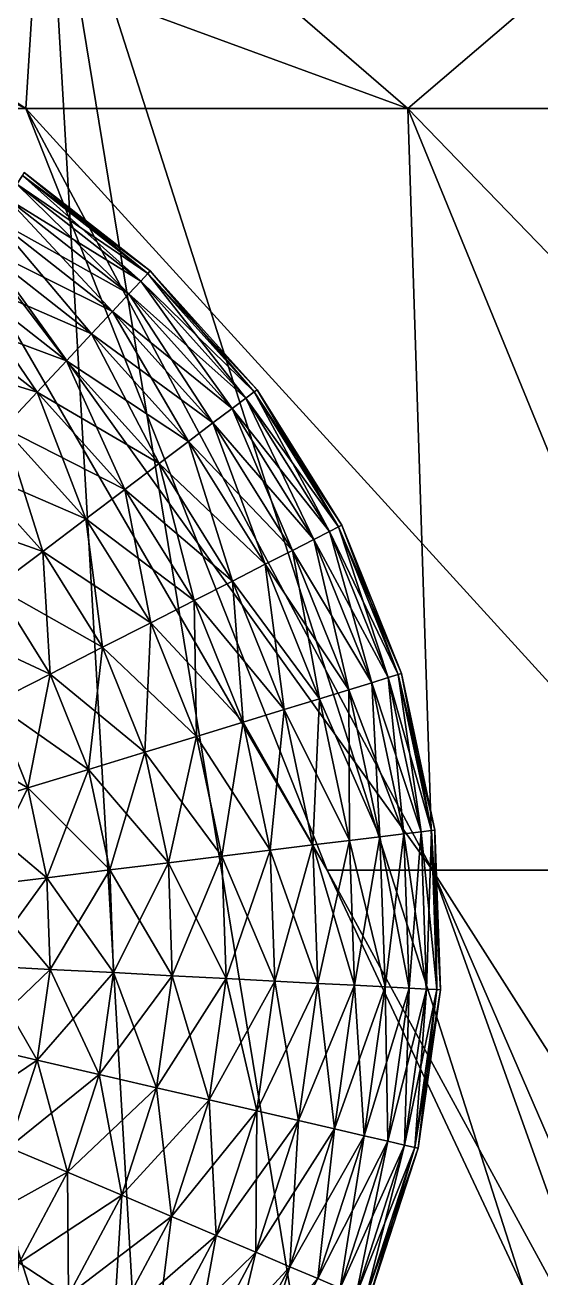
# Model space of a CAD drawing. Header units: metres. Extents: x -1.27 to 1.27, y -2.5 to 2.56.
# Drawn here: x -0.5364 to -0.3675, y 1.3901 to 1.7998 of the extents above; entities that cross this region are included whole.
import ezdxf

# ---------------------------------------------------------------- set-up
doc = ezdxf.new("R2010")
doc.units = ezdxf.units.M

msp = doc.modelspace()

# ---------------------------------------------------------------- linework, layer by layer
at = {"layer": 'Body'}
for points in [[(-0.50977, 0.83984, 0), (-0.75, 1.875, 0), (-0.69082, 1.875, 0.29121)], [(-0.46954, 0.83984, -0.19793), (-0.75, 1.875, 0), (-0.50977, 0.83984, 0)], [(-0.46954, 0.83984, -0.19793), (-0.69082, 1.875, -0.29121), (-0.75, 1.875, 0)], [(-0.75, 1.875, 0), (-0.53611, 1.77246, 0.22599), (-0.69082, 1.875, 0.29121)], [(-0.75, 1.875, 0), (-0.58203, 1.77246, 0), (-0.53611, 1.77246, 0.22599)], [(-0.46954, 0.83984, 0.19793), (-0.69082, 1.875, 0.29121), (-0.52969, 1.875, 0.52969)], [(-0.50977, 0.83984, 0), (-0.69082, 1.875, 0.29121), (-0.46954, 0.83984, 0.19793)], [(-0.36002, 0.83984, -0.36002), (-0.69082, 1.875, -0.29121), (-0.46954, 0.83984, -0.19793)], [(-0.36002, 0.83984, -0.36002), (-0.52969, 1.875, -0.52969), (-0.69082, 1.875, -0.29121)], [(-0.69082, 1.875, 0.29121), (-0.41106, 1.77246, 0.41106), (-0.52969, 1.875, 0.52969)], [(-0.69082, 1.875, 0.29121), (-0.53611, 1.77246, 0.22599), (-0.41106, 1.77246, 0.41106)], [(-0.69082, 1.875, -0.29121), (-0.53611, 1.77246, -0.22599), (-0.58203, 1.77246, 0)], [(-0.52969, 1.875, -0.52969), (-0.53611, 1.77246, -0.22599), (-0.69082, 1.875, -0.29121)], [(-0.52969, 1.875, -0.52969), (-0.41106, 1.77246, -0.41106), (-0.53611, 1.77246, -0.22599)], [(-0.36002, 0.83984, 0.36002), (-0.52969, 1.875, 0.52969), (-0.29121, 1.875, 0.69082)], [(-0.46954, 0.83984, 0.19793), (-0.52969, 1.875, 0.52969), (-0.36002, 0.83984, 0.36002)], [(-0.19793, 0.83984, -0.46954), (-0.52969, 1.875, -0.52969), (-0.36002, 0.83984, -0.36002)], [(-0.19793, 0.83984, -0.46954), (-0.29121, 1.875, -0.69082), (-0.52969, 1.875, -0.52969)], [(-0.52969, 1.875, 0.52969), (-0.22599, 1.77246, 0.53611), (-0.29121, 1.875, 0.69082)], [(-0.52969, 1.875, 0.52969), (-0.41106, 1.77246, 0.41106), (-0.22599, 1.77246, 0.53611)], [(-0.29121, 1.875, -0.69082), (-0.41106, 1.77246, -0.41106), (-0.52969, 1.875, -0.52969)], [(-0.29121, 1.875, -0.69082), (-0.22599, 1.77246, -0.53611), (-0.41106, 1.77246, -0.41106)], [(-0.58203, 1.77246, 0), (-0.40298, 1.52344, 0.16987), (-0.53611, 1.77246, 0.22599)], [(-0.58203, 1.77246, 0), (-0.4375, 1.52344, 0), (-0.40298, 1.52344, 0.16987)], [(-0.53611, 1.77246, -0.22599), (-0.4375, 1.52344, 0), (-0.58203, 1.77246, 0)], [(-0.53611, 1.77246, 0.22599), (-0.30898, 1.52344, 0.30898), (-0.41106, 1.77246, 0.41106)], [(-0.53611, 1.77246, 0.22599), (-0.40298, 1.52344, 0.16987), (-0.30898, 1.52344, 0.30898)], [(-0.53611, 1.77246, -0.22599), (-0.40298, 1.52344, -0.16987), (-0.4375, 1.52344, 0)], [(-0.41106, 1.77246, -0.41106), (-0.40298, 1.52344, -0.16987), (-0.53611, 1.77246, -0.22599)], [(-0.41106, 1.77246, 0.41106), (-0.16987, 1.52344, 0.40298), (-0.22599, 1.77246, 0.53611)], [(-0.41106, 1.77246, 0.41106), (-0.30898, 1.52344, 0.30898), (-0.16987, 1.52344, 0.40298)], [(-0.41106, 1.77246, -0.41106), (-0.30898, 1.52344, -0.30898), (-0.40298, 1.52344, -0.16987)], [(-0.22599, 1.77246, -0.53611), (-0.30898, 1.52344, -0.30898), (-0.41106, 1.77246, -0.41106)], [(-0.4375, 1.52344, 0), (-0.26985, 1.21582, 0.11375), (-0.40298, 1.52344, 0.16987)], [(-0.4375, 1.52344, 0), (-0.29297, 1.21582, 0), (-0.26985, 1.21582, 0.11375)], [(-0.40298, 1.52344, -0.16987), (-0.29297, 1.21582, 0), (-0.4375, 1.52344, 0)], [(-0.40298, 1.52344, 0.16987), (-0.20691, 1.21582, 0.20691), (-0.30898, 1.52344, 0.30898)], [(-0.40298, 1.52344, 0.16987), (-0.26985, 1.21582, 0.11375), (-0.20691, 1.21582, 0.20691)], [(-0.40298, 1.52344, -0.16987), (-0.26985, 1.21582, -0.11375), (-0.29297, 1.21582, 0)], [(-0.30898, 1.52344, -0.30898), (-0.26985, 1.21582, -0.11375), (-0.40298, 1.52344, -0.16987)]]:
    msp.add_3dface(points, dxfattribs=at)
at = {"layer": 'Socket thing'}
for points in [[(-0.53909, 1.74778, 0.05209), (-0.53723, 1.75064, 0.02615), (-0.49618, 1.71857, 0.02615)], [(-0.53723, 1.75064, -0.02615), (-0.53909, 1.74778, -0.05209), (-0.49851, 1.71607, -0.05209)], [(-0.53723, 1.75064, 0.02615), (-0.53661, 1.7516, 0), (-0.4954, 1.71941, 0)], [(-0.53661, 1.7516, 0), (-0.53723, 1.75064, -0.02615), (-0.49618, 1.71857, -0.02615)], [(-0.53723, 1.75064, 0.02615), (-0.4954, 1.71941, 0), (-0.49618, 1.71857, 0.02615)], [(-0.53723, 1.75064, -0.02615), (-0.49851, 1.71607, -0.05209), (-0.49618, 1.71857, -0.02615)], [(-0.53661, 1.7516, 0), (-0.49618, 1.71857, -0.02615), (-0.4954, 1.71941, 0)], [(-0.54218, 1.74303, 0.07765), (-0.53909, 1.74778, 0.05209), (-0.49851, 1.71607, 0.05209)], [(-0.53909, 1.74778, -0.05209), (-0.54218, 1.74303, -0.07765), (-0.50237, 1.71193, -0.07765)], [(-0.53909, 1.74778, 0.05209), (-0.49618, 1.71857, 0.02615), (-0.49851, 1.71607, 0.05209)], [(-0.53909, 1.74778, -0.05209), (-0.50237, 1.71193, -0.07765), (-0.49851, 1.71607, -0.05209)], [(-0.54646, 1.73643, 0.10261), (-0.54218, 1.74303, 0.07765), (-0.50237, 1.71193, 0.07765)], [(-0.54218, 1.74303, -0.07765), (-0.54646, 1.73643, -0.10261), (-0.50774, 1.70617, -0.10261)], [(-0.54218, 1.74303, 0.07765), (-0.49851, 1.71607, 0.05209), (-0.50237, 1.71193, 0.07765)], [(-0.54218, 1.74303, -0.07765), (-0.50774, 1.70617, -0.10261), (-0.50237, 1.71193, -0.07765)], [(-0.55192, 1.72803, 0.12679), (-0.54646, 1.73643, 0.10261), (-0.50774, 1.70617, 0.10261)], [(-0.54646, 1.73643, -0.10261), (-0.55192, 1.72803, -0.12679), (-0.51457, 1.69885, -0.12679)], [(-0.54646, 1.73643, 0.10261), (-0.50237, 1.71193, 0.07765), (-0.50774, 1.70617, 0.10261)], [(-0.54646, 1.73643, -0.10261), (-0.51457, 1.69885, -0.12679), (-0.50774, 1.70617, -0.10261)], [(-0.5585, 1.71789, 0.15), (-0.55192, 1.72803, 0.12679), (-0.51457, 1.69885, 0.12679)], [(-0.55192, 1.72803, -0.12679), (-0.5585, 1.71789, -0.15), (-0.52281, 1.69001, -0.15)], [(-0.55192, 1.72803, 0.12679), (-0.50774, 1.70617, 0.10261), (-0.51457, 1.69885, 0.12679)], [(-0.55192, 1.72803, -0.12679), (-0.52281, 1.69001, -0.15), (-0.51457, 1.69885, -0.12679)], [(-0.56616, 1.7061, 0.17207), (-0.5585, 1.71789, 0.15), (-0.52281, 1.69001, 0.15)], [(-0.5585, 1.71789, -0.15), (-0.56616, 1.7061, -0.17207), (-0.5324, 1.67973, -0.17207)], [(-0.5585, 1.71789, 0.15), (-0.51457, 1.69885, 0.12679), (-0.52281, 1.69001, 0.15)], [(-0.5585, 1.71789, -0.15), (-0.5324, 1.67973, -0.17207), (-0.52281, 1.69001, -0.15)], [(-0.49851, 1.71607, 0.05209), (-0.49618, 1.71857, 0.02615), (-0.46132, 1.67986, 0.02615)], [(-0.49618, 1.71857, -0.02615), (-0.49851, 1.71607, -0.05209), (-0.46405, 1.6778, -0.05209)], [(-0.49618, 1.71857, 0.02615), (-0.4954, 1.71941, 0), (-0.46041, 1.68054, 0)], [(-0.4954, 1.71941, 0), (-0.49618, 1.71857, -0.02615), (-0.46132, 1.67986, -0.02615)], [(-0.49618, 1.71857, 0.02615), (-0.46041, 1.68054, 0), (-0.46132, 1.67986, 0.02615)], [(-0.49618, 1.71857, -0.02615), (-0.46405, 1.6778, -0.05209), (-0.46132, 1.67986, -0.02615)], [(-0.4954, 1.71941, 0), (-0.46132, 1.67986, -0.02615), (-0.46041, 1.68054, 0)], [(-0.50237, 1.71193, 0.07765), (-0.49851, 1.71607, 0.05209), (-0.46405, 1.6778, 0.05209)], [(-0.49851, 1.71607, -0.05209), (-0.50237, 1.71193, -0.07765), (-0.46857, 1.67439, -0.07765)], [(-0.49851, 1.71607, 0.05209), (-0.46132, 1.67986, 0.02615), (-0.46405, 1.6778, 0.05209)], [(-0.49851, 1.71607, -0.05209), (-0.46857, 1.67439, -0.07765), (-0.46405, 1.6778, -0.05209)], [(-0.50774, 1.70617, 0.10261), (-0.50237, 1.71193, 0.07765), (-0.46857, 1.67439, 0.07765)], [(-0.50237, 1.71193, -0.07765), (-0.50774, 1.70617, -0.10261), (-0.47486, 1.66966, -0.10261)], [(-0.50237, 1.71193, 0.07765), (-0.46405, 1.6778, 0.05209), (-0.46857, 1.67439, 0.07765)], [(-0.50237, 1.71193, -0.07765), (-0.47486, 1.66966, -0.10261), (-0.46857, 1.67439, -0.07765)], [(-0.57483, 1.69274, 0.19284), (-0.56616, 1.7061, 0.17207), (-0.5324, 1.67973, 0.17207)], [(-0.56616, 1.7061, 0.17207), (-0.52281, 1.69001, 0.15), (-0.5324, 1.67973, 0.17207)], [(-0.56616, 1.7061, -0.17207), (-0.54327, 1.66807, -0.19284), (-0.5324, 1.67973, -0.17207)], [(-0.51457, 1.69885, 0.12679), (-0.50774, 1.70617, 0.10261), (-0.47486, 1.66966, 0.10261)], [(-0.50774, 1.70617, -0.10261), (-0.51457, 1.69885, -0.12679), (-0.48286, 1.66363, -0.12679)], [(-0.50774, 1.70617, 0.10261), (-0.46857, 1.67439, 0.07765), (-0.47486, 1.66966, 0.10261)], [(-0.50774, 1.70617, -0.10261), (-0.48286, 1.66363, -0.12679), (-0.47486, 1.66966, -0.10261)], [(-0.52281, 1.69001, 0.15), (-0.51457, 1.69885, 0.12679), (-0.48286, 1.66363, 0.12679)], [(-0.51457, 1.69885, -0.12679), (-0.52281, 1.69001, -0.15), (-0.49251, 1.65636, -0.15)], [(-0.51457, 1.69885, 0.12679), (-0.47486, 1.66966, 0.10261), (-0.48286, 1.66363, 0.12679)], [(-0.51457, 1.69885, -0.12679), (-0.49251, 1.65636, -0.15), (-0.48286, 1.66363, -0.12679)], [(-0.57483, 1.69274, 0.19284), (-0.5324, 1.67973, 0.17207), (-0.54327, 1.66807, 0.19284)], [(-0.5324, 1.67973, 0.17207), (-0.52281, 1.69001, 0.15), (-0.49251, 1.65636, 0.15)], [(-0.52281, 1.69001, -0.15), (-0.5324, 1.67973, -0.17207), (-0.50374, 1.64789, -0.17207)], [(-0.52281, 1.69001, 0.15), (-0.48286, 1.66363, 0.12679), (-0.49251, 1.65636, 0.15)], [(-0.52281, 1.69001, -0.15), (-0.50374, 1.64789, -0.17207), (-0.49251, 1.65636, -0.15)], [(-0.46405, 1.6778, 0.05209), (-0.46132, 1.67986, 0.02615), (-0.43372, 1.63568, 0.02615)], [(-0.46132, 1.67986, -0.02615), (-0.46405, 1.6778, -0.05209), (-0.43676, 1.63413, -0.05209)], [(-0.46132, 1.67986, 0.02615), (-0.46041, 1.68054, 0), (-0.4327, 1.6362, 0)], [(-0.46041, 1.68054, 0), (-0.46132, 1.67986, -0.02615), (-0.43372, 1.63568, -0.02615)], [(-0.46132, 1.67986, 0.02615), (-0.4327, 1.6362, 0), (-0.43372, 1.63568, 0.02615)], [(-0.46132, 1.67986, -0.02615), (-0.43676, 1.63413, -0.05209), (-0.43372, 1.63568, -0.02615)], [(-0.46041, 1.68054, 0), (-0.43372, 1.63568, -0.02615), (-0.4327, 1.6362, 0)], [(-0.54327, 1.66807, 0.19284), (-0.5324, 1.67973, 0.17207), (-0.50374, 1.64789, 0.17207)], [(-0.5324, 1.67973, -0.17207), (-0.54327, 1.66807, -0.19284), (-0.51646, 1.63831, -0.19284)], [(-0.5324, 1.67973, 0.17207), (-0.49251, 1.65636, 0.15), (-0.50374, 1.64789, 0.17207)], [(-0.5324, 1.67973, -0.17207), (-0.51646, 1.63831, -0.19284), (-0.50374, 1.64789, -0.17207)], [(-0.46857, 1.67439, 0.07765), (-0.46405, 1.6778, 0.05209), (-0.43676, 1.63413, 0.05209)], [(-0.46405, 1.6778, -0.05209), (-0.46857, 1.67439, -0.07765), (-0.44181, 1.63156, -0.07765)], [(-0.46405, 1.6778, 0.05209), (-0.43372, 1.63568, 0.02615), (-0.43676, 1.63413, 0.05209)], [(-0.46405, 1.6778, -0.05209), (-0.44181, 1.63156, -0.07765), (-0.43676, 1.63413, -0.05209)], [(-0.47486, 1.66966, 0.10261), (-0.46857, 1.67439, 0.07765), (-0.44181, 1.63156, 0.07765)], [(-0.46857, 1.67439, -0.07765), (-0.47486, 1.66966, -0.10261), (-0.44882, 1.62798, -0.10261)], [(-0.46857, 1.67439, 0.07765), (-0.43676, 1.63413, 0.05209), (-0.44181, 1.63156, 0.07765)], [(-0.46857, 1.67439, -0.07765), (-0.44882, 1.62798, -0.10261), (-0.44181, 1.63156, -0.07765)], [(-0.55533, 1.65514, 0.21213), (-0.54327, 1.66807, 0.19284), (-0.51646, 1.63831, 0.19284)], [(-0.54327, 1.66807, -0.19284), (-0.55533, 1.65514, -0.21213), (-0.53058, 1.62766, -0.21213)], [(-0.54327, 1.66807, 0.19284), (-0.50374, 1.64789, 0.17207), (-0.51646, 1.63831, 0.19284)], [(-0.54327, 1.66807, -0.19284), (-0.53058, 1.62766, -0.21213), (-0.51646, 1.63831, -0.19284)], [(-0.48286, 1.66363, 0.12679), (-0.47486, 1.66966, 0.10261), (-0.44882, 1.62798, 0.10261)], [(-0.47486, 1.66966, -0.10261), (-0.48286, 1.66363, -0.12679), (-0.45774, 1.62344, -0.12679)], [(-0.47486, 1.66966, 0.10261), (-0.44181, 1.63156, 0.07765), (-0.44882, 1.62798, 0.10261)], [(-0.47486, 1.66966, -0.10261), (-0.45774, 1.62344, -0.12679), (-0.44882, 1.62798, -0.10261)], [(-0.49251, 1.65636, 0.15), (-0.48286, 1.66363, 0.12679), (-0.45774, 1.62344, 0.12679)], [(-0.48286, 1.66363, -0.12679), (-0.49251, 1.65636, -0.15), (-0.46851, 1.61795, -0.15)], [(-0.48286, 1.66363, 0.12679), (-0.44882, 1.62798, 0.10261), (-0.45774, 1.62344, 0.12679)], [(-0.48286, 1.66363, -0.12679), (-0.46851, 1.61795, -0.15), (-0.45774, 1.62344, -0.12679)], [(-0.50374, 1.64789, 0.17207), (-0.49251, 1.65636, 0.15), (-0.46851, 1.61795, 0.15)], [(-0.49251, 1.65636, -0.15), (-0.50374, 1.64789, -0.17207), (-0.48104, 1.61157, -0.17207)], [(-0.49251, 1.65636, 0.15), (-0.45774, 1.62344, 0.12679), (-0.46851, 1.61795, 0.15)], [(-0.49251, 1.65636, -0.15), (-0.48104, 1.61157, -0.17207), (-0.46851, 1.61795, -0.15)], [(-0.56849, 1.64103, 0.22981), (-0.55533, 1.65514, 0.21213), (-0.53058, 1.62766, 0.21213)], [(-0.55533, 1.65514, 0.21213), (-0.51646, 1.63831, 0.19284), (-0.53058, 1.62766, 0.21213)], [(-0.55533, 1.65514, -0.21213), (-0.54599, 1.61605, -0.22981), (-0.53058, 1.62766, -0.21213)], [(-0.51646, 1.63831, 0.19284), (-0.50374, 1.64789, 0.17207), (-0.48104, 1.61157, 0.17207)], [(-0.50374, 1.64789, -0.17207), (-0.51646, 1.63831, -0.19284), (-0.49523, 1.60433, -0.19284)], [(-0.50374, 1.64789, 0.17207), (-0.46851, 1.61795, 0.15), (-0.48104, 1.61157, 0.17207)], [(-0.50374, 1.64789, -0.17207), (-0.49523, 1.60433, -0.19284), (-0.48104, 1.61157, -0.17207)], [(-0.56849, 1.64103, 0.22981), (-0.53058, 1.62766, 0.21213), (-0.54599, 1.61605, 0.22981)], [(-0.53058, 1.62766, 0.21213), (-0.51646, 1.63831, 0.19284), (-0.49523, 1.60433, 0.19284)], [(-0.51646, 1.63831, -0.19284), (-0.53058, 1.62766, -0.21213), (-0.51099, 1.59631, -0.21213)], [(-0.51646, 1.63831, 0.19284), (-0.48104, 1.61157, 0.17207), (-0.49523, 1.60433, 0.19284)], [(-0.51646, 1.63831, -0.19284), (-0.51099, 1.59631, -0.21213), (-0.49523, 1.60433, -0.19284)], [(-0.43676, 1.63413, 0.05209), (-0.43372, 1.63568, 0.02615), (-0.4142, 1.58738, 0.02615)], [(-0.43372, 1.63568, -0.02615), (-0.43676, 1.63413, -0.05209), (-0.41747, 1.58638, -0.05209)], [(-0.43372, 1.63568, 0.02615), (-0.4327, 1.6362, 0), (-0.41311, 1.58771, 0)], [(-0.4327, 1.6362, 0), (-0.43372, 1.63568, -0.02615), (-0.4142, 1.58738, -0.02615)], [(-0.43372, 1.63568, 0.02615), (-0.41311, 1.58771, 0), (-0.4142, 1.58738, 0.02615)], [(-0.43372, 1.63568, -0.02615), (-0.41747, 1.58638, -0.05209), (-0.4142, 1.58738, -0.02615)], [(-0.4327, 1.6362, 0), (-0.4142, 1.58738, -0.02615), (-0.41311, 1.58771, 0)], [(-0.44882, 1.62798, 0.10261), (-0.44181, 1.63156, 0.07765), (-0.42288, 1.58472, 0.07765)], [(-0.44181, 1.63156, -0.07765), (-0.44882, 1.62798, -0.10261), (-0.43041, 1.58242, -0.10261)], [(-0.44181, 1.63156, 0.07765), (-0.43676, 1.63413, 0.05209), (-0.41747, 1.58638, 0.05209)], [(-0.43676, 1.63413, -0.05209), (-0.44181, 1.63156, -0.07765), (-0.42288, 1.58472, -0.07765)], [(-0.44181, 1.63156, 0.07765), (-0.41747, 1.58638, 0.05209), (-0.42288, 1.58472, 0.07765)], [(-0.44181, 1.63156, -0.07765), (-0.43041, 1.58242, -0.10261), (-0.42288, 1.58472, -0.07765)], [(-0.43676, 1.63413, 0.05209), (-0.4142, 1.58738, 0.02615), (-0.41747, 1.58638, 0.05209)], [(-0.43676, 1.63413, -0.05209), (-0.42288, 1.58472, -0.07765), (-0.41747, 1.58638, -0.05209)], [(-0.54599, 1.61605, 0.22981), (-0.53058, 1.62766, 0.21213), (-0.51099, 1.59631, 0.21213)], [(-0.53058, 1.62766, -0.21213), (-0.54599, 1.61605, -0.22981), (-0.52818, 1.58755, -0.22981)], [(-0.53058, 1.62766, 0.21213), (-0.49523, 1.60433, 0.19284), (-0.51099, 1.59631, 0.21213)], [(-0.53058, 1.62766, -0.21213), (-0.52818, 1.58755, -0.22981), (-0.51099, 1.59631, -0.21213)], [(-0.45774, 1.62344, 0.12679), (-0.44882, 1.62798, 0.10261), (-0.43041, 1.58242, 0.10261)], [(-0.44882, 1.62798, -0.10261), (-0.45774, 1.62344, -0.12679), (-0.43999, 1.57949, -0.12679)], [(-0.44882, 1.62798, 0.10261), (-0.42288, 1.58472, 0.07765), (-0.43041, 1.58242, 0.10261)], [(-0.44882, 1.62798, -0.10261), (-0.43999, 1.57949, -0.12679), (-0.43041, 1.58242, -0.10261)], [(-0.46851, 1.61795, 0.15), (-0.45774, 1.62344, 0.12679), (-0.43999, 1.57949, 0.12679)], [(-0.45774, 1.62344, -0.12679), (-0.46851, 1.61795, -0.15), (-0.45154, 1.57596, -0.15)], [(-0.45774, 1.62344, 0.12679), (-0.43041, 1.58242, 0.10261), (-0.43999, 1.57949, 0.12679)], [(-0.45774, 1.62344, -0.12679), (-0.45154, 1.57596, -0.15), (-0.43999, 1.57949, -0.12679)], [(-0.56258, 1.60356, 0.24575), (-0.54599, 1.61605, 0.22981), (-0.52818, 1.58755, 0.22981)], [(-0.54599, 1.61605, -0.22981), (-0.54668, 1.57812, -0.24575), (-0.52818, 1.58755, -0.22981)], [(-0.54599, 1.61605, 0.22981), (-0.51099, 1.59631, 0.21213), (-0.52818, 1.58755, 0.22981)], [(-0.48104, 1.61157, 0.17207), (-0.46851, 1.61795, 0.15), (-0.45154, 1.57596, 0.15)], [(-0.46851, 1.61795, -0.15), (-0.48104, 1.61157, -0.17207), (-0.46499, 1.57185, -0.17207)], [(-0.46851, 1.61795, 0.15), (-0.43999, 1.57949, 0.12679), (-0.45154, 1.57596, 0.15)], [(-0.46851, 1.61795, -0.15), (-0.46499, 1.57185, -0.17207), (-0.45154, 1.57596, -0.15)], [(-0.49523, 1.60433, 0.19284), (-0.48104, 1.61157, 0.17207), (-0.46499, 1.57185, 0.17207)], [(-0.48104, 1.61157, -0.17207), (-0.49523, 1.60433, -0.19284), (-0.48023, 1.56719, -0.19284)], [(-0.48104, 1.61157, 0.17207), (-0.45154, 1.57596, 0.15), (-0.46499, 1.57185, 0.17207)], [(-0.48104, 1.61157, -0.17207), (-0.48023, 1.56719, -0.19284), (-0.46499, 1.57185, -0.17207)], [(-0.56258, 1.60356, 0.24575), (-0.52818, 1.58755, 0.22981), (-0.54668, 1.57812, 0.24575)], [(-0.51099, 1.59631, 0.21213), (-0.49523, 1.60433, 0.19284), (-0.48023, 1.56719, 0.19284)], [(-0.49523, 1.60433, -0.19284), (-0.51099, 1.59631, -0.21213), (-0.49714, 1.56202, -0.21213)], [(-0.49523, 1.60433, -0.19284), (-0.49714, 1.56202, -0.21213), (-0.48023, 1.56719, -0.19284)], [(-0.49523, 1.60433, 0.19284), (-0.46499, 1.57185, 0.17207), (-0.48023, 1.56719, 0.19284)], [(-0.52818, 1.58755, 0.22981), (-0.51099, 1.59631, 0.21213), (-0.49714, 1.56202, 0.21213)], [(-0.51099, 1.59631, -0.21213), (-0.52818, 1.58755, -0.22981), (-0.51559, 1.55638, -0.22981)], [(-0.51099, 1.59631, -0.21213), (-0.51559, 1.55638, -0.22981), (-0.49714, 1.56202, -0.21213)], [(-0.51099, 1.59631, 0.21213), (-0.48023, 1.56719, 0.19284), (-0.49714, 1.56202, 0.21213)], [(-0.54668, 1.57812, 0.24575), (-0.52818, 1.58755, 0.22981), (-0.51559, 1.55638, 0.22981)], [(-0.52818, 1.58755, -0.22981), (-0.54668, 1.57812, -0.24575), (-0.53545, 1.55031, -0.24575)], [(-0.52818, 1.58755, -0.22981), (-0.53545, 1.55031, -0.24575), (-0.51559, 1.55638, -0.22981)], [(-0.52818, 1.58755, 0.22981), (-0.49714, 1.56202, 0.21213), (-0.51559, 1.55638, 0.22981)], [(-0.42288, 1.58472, 0.07765), (-0.41747, 1.58638, 0.05209), (-0.40676, 1.53601, 0.05209)], [(-0.41747, 1.58638, -0.05209), (-0.42288, 1.58472, -0.07765), (-0.41238, 1.53532, -0.07765)], [(-0.41747, 1.58638, 0.05209), (-0.4142, 1.58738, 0.02615), (-0.40337, 1.53642, 0.02615)], [(-0.4142, 1.58738, -0.02615), (-0.41747, 1.58638, -0.05209), (-0.40676, 1.53601, -0.05209)], [(-0.41747, 1.58638, 0.05209), (-0.40337, 1.53642, 0.02615), (-0.40676, 1.53601, 0.05209)], [(-0.41747, 1.58638, -0.05209), (-0.41238, 1.53532, -0.07765), (-0.40676, 1.53601, -0.05209)], [(-0.4142, 1.58738, 0.02615), (-0.41311, 1.58771, 0), (-0.40224, 1.53656, 0)], [(-0.41311, 1.58771, 0), (-0.4142, 1.58738, -0.02615), (-0.40337, 1.53642, -0.02615)], [(-0.4142, 1.58738, 0.02615), (-0.40224, 1.53656, 0), (-0.40337, 1.53642, 0.02615)], [(-0.4142, 1.58738, -0.02615), (-0.40676, 1.53601, -0.05209), (-0.40337, 1.53642, -0.02615)], [(-0.41311, 1.58771, 0), (-0.40337, 1.53642, -0.02615), (-0.40224, 1.53656, 0)], [(-0.43999, 1.57949, 0.12679), (-0.43041, 1.58242, 0.10261), (-0.42019, 1.53436, 0.10261)], [(-0.43041, 1.58242, -0.10261), (-0.43999, 1.57949, -0.12679), (-0.43013, 1.53314, -0.12679)], [(-0.43041, 1.58242, 0.10261), (-0.42288, 1.58472, 0.07765), (-0.41238, 1.53532, 0.07765)], [(-0.42288, 1.58472, -0.07765), (-0.43041, 1.58242, -0.10261), (-0.42019, 1.53436, -0.10261)], [(-0.43041, 1.58242, 0.10261), (-0.41238, 1.53532, 0.07765), (-0.42019, 1.53436, 0.10261)], [(-0.43041, 1.58242, -0.10261), (-0.43013, 1.53314, -0.12679), (-0.42019, 1.53436, -0.10261)], [(-0.42288, 1.58472, 0.07765), (-0.40676, 1.53601, 0.05209), (-0.41238, 1.53532, 0.07765)], [(-0.42288, 1.58472, -0.07765), (-0.42019, 1.53436, -0.10261), (-0.41238, 1.53532, -0.07765)], [(-0.56635, 1.5681, 0.25981), (-0.54668, 1.57812, 0.24575), (-0.53545, 1.55031, 0.24575)], [(-0.54668, 1.57812, -0.24575), (-0.55655, 1.54386, -0.25981), (-0.53545, 1.55031, -0.24575)], [(-0.54668, 1.57812, 0.24575), (-0.51559, 1.55638, 0.22981), (-0.53545, 1.55031, 0.24575)], [(-0.45154, 1.57596, 0.15), (-0.43999, 1.57949, 0.12679), (-0.43013, 1.53314, 0.12679)], [(-0.43999, 1.57949, -0.12679), (-0.45154, 1.57596, -0.15), (-0.44213, 1.53166, -0.15)], [(-0.43999, 1.57949, -0.12679), (-0.44213, 1.53166, -0.15), (-0.43013, 1.53314, -0.12679)], [(-0.43999, 1.57949, 0.12679), (-0.42019, 1.53436, 0.10261), (-0.43013, 1.53314, 0.12679)], [(-0.46499, 1.57185, 0.17207), (-0.45154, 1.57596, 0.15), (-0.44213, 1.53166, 0.15)], [(-0.45154, 1.57596, -0.15), (-0.46499, 1.57185, -0.17207), (-0.45609, 1.52995, -0.17207)], [(-0.45154, 1.57596, -0.15), (-0.45609, 1.52995, -0.17207), (-0.44213, 1.53166, -0.15)], [(-0.45154, 1.57596, 0.15), (-0.43013, 1.53314, 0.12679), (-0.44213, 1.53166, 0.15)], [(-0.48023, 1.56719, 0.19284), (-0.46499, 1.57185, 0.17207), (-0.45609, 1.52995, 0.17207)], [(-0.46499, 1.57185, -0.17207), (-0.48023, 1.56719, -0.19284), (-0.4719, 1.52801, -0.19284)], [(-0.46499, 1.57185, -0.17207), (-0.4719, 1.52801, -0.19284), (-0.45609, 1.52995, -0.17207)], [(-0.46499, 1.57185, 0.17207), (-0.44213, 1.53166, 0.15), (-0.45609, 1.52995, 0.17207)], [(-0.56635, 1.5681, 0.25981), (-0.53545, 1.55031, 0.24575), (-0.55655, 1.54386, 0.25981)], [(-0.49714, 1.56202, 0.21213), (-0.48023, 1.56719, 0.19284), (-0.4719, 1.52801, 0.19284)], [(-0.48023, 1.56719, -0.19284), (-0.49714, 1.56202, -0.21213), (-0.48945, 1.52585, -0.21213)], [(-0.48023, 1.56719, -0.19284), (-0.48945, 1.52585, -0.21213), (-0.4719, 1.52801, -0.19284)], [(-0.48023, 1.56719, 0.19284), (-0.45609, 1.52995, 0.17207), (-0.4719, 1.52801, 0.19284)], [(-0.51559, 1.55638, 0.22981), (-0.49714, 1.56202, 0.21213), (-0.48945, 1.52585, 0.21213)], [(-0.49714, 1.56202, -0.21213), (-0.51559, 1.55638, -0.22981), (-0.5086, 1.5235, -0.22981)], [(-0.49714, 1.56202, -0.21213), (-0.5086, 1.5235, -0.22981), (-0.48945, 1.52585, -0.21213)], [(-0.49714, 1.56202, 0.21213), (-0.4719, 1.52801, 0.19284), (-0.48945, 1.52585, 0.21213)], [(-0.53545, 1.55031, 0.24575), (-0.51559, 1.55638, 0.22981), (-0.5086, 1.5235, 0.22981)], [(-0.51559, 1.55638, -0.22981), (-0.53545, 1.55031, -0.24575), (-0.52921, 1.52097, -0.24575)], [(-0.51559, 1.55638, -0.22981), (-0.52921, 1.52097, -0.24575), (-0.5086, 1.5235, -0.22981)], [(-0.51559, 1.55638, 0.22981), (-0.48945, 1.52585, 0.21213), (-0.5086, 1.5235, 0.22981)], [(-0.55655, 1.54386, 0.25981), (-0.53545, 1.55031, 0.24575), (-0.52921, 1.52097, 0.24575)], [(-0.53545, 1.55031, -0.24575), (-0.55655, 1.54386, -0.25981), (-0.55112, 1.51828, -0.25981)], [(-0.53545, 1.55031, -0.24575), (-0.55112, 1.51828, -0.25981), (-0.52921, 1.52097, -0.24575)], [(-0.53545, 1.55031, 0.24575), (-0.5086, 1.5235, 0.22981), (-0.52921, 1.52097, 0.24575)], [(-0.55655, 1.54386, 0.25981), (-0.52921, 1.52097, 0.24575), (-0.55112, 1.51828, 0.25981)], [(-0.40337, 1.53642, 0.02615), (-0.40224, 1.53656, 0), (-0.40041, 1.4843, 0)], [(-0.40224, 1.53656, 0), (-0.40337, 1.53642, -0.02615), (-0.40155, 1.48436, -0.02615)], [(-0.40224, 1.53656, 0), (-0.40155, 1.48436, -0.02615), (-0.40041, 1.4843, 0)], [(-0.44213, 1.53166, 0.15), (-0.43013, 1.53314, 0.12679), (-0.42848, 1.48577, 0.12679)], [(-0.43013, 1.53314, -0.12679), (-0.44213, 1.53166, -0.15), (-0.44055, 1.4864, -0.15)], [(-0.43013, 1.53314, -0.12679), (-0.44055, 1.4864, -0.15), (-0.42848, 1.48577, -0.12679)], [(-0.43013, 1.53314, 0.12679), (-0.42019, 1.53436, 0.10261), (-0.41848, 1.48525, 0.10261)], [(-0.42019, 1.53436, -0.10261), (-0.43013, 1.53314, -0.12679), (-0.42848, 1.48577, -0.12679)], [(-0.43013, 1.53314, 0.12679), (-0.41848, 1.48525, 0.10261), (-0.42848, 1.48577, 0.12679)], [(-0.42019, 1.53436, -0.10261), (-0.42848, 1.48577, -0.12679), (-0.41848, 1.48525, -0.10261)], [(-0.42019, 1.53436, 0.10261), (-0.41238, 1.53532, 0.07765), (-0.41062, 1.48483, 0.07765)], [(-0.41238, 1.53532, -0.07765), (-0.42019, 1.53436, -0.10261), (-0.41848, 1.48525, -0.10261)], [(-0.42019, 1.53436, 0.10261), (-0.41062, 1.48483, 0.07765), (-0.41848, 1.48525, 0.10261)], [(-0.41238, 1.53532, -0.07765), (-0.41848, 1.48525, -0.10261), (-0.41062, 1.48483, -0.07765)], [(-0.41238, 1.53532, 0.07765), (-0.40676, 1.53601, 0.05209), (-0.40496, 1.48454, 0.05209)], [(-0.40676, 1.53601, -0.05209), (-0.41238, 1.53532, -0.07765), (-0.41062, 1.48483, -0.07765)], [(-0.41238, 1.53532, 0.07765), (-0.40496, 1.48454, 0.05209), (-0.41062, 1.48483, 0.07765)], [(-0.40676, 1.53601, -0.05209), (-0.41062, 1.48483, -0.07765), (-0.40496, 1.48454, -0.05209)], [(-0.40676, 1.53601, 0.05209), (-0.40337, 1.53642, 0.02615), (-0.40155, 1.48436, 0.02615)], [(-0.40337, 1.53642, -0.02615), (-0.40676, 1.53601, -0.05209), (-0.40496, 1.48454, -0.05209)], [(-0.40676, 1.53601, 0.05209), (-0.40155, 1.48436, 0.02615), (-0.40496, 1.48454, 0.05209)], [(-0.40337, 1.53642, -0.02615), (-0.40496, 1.48454, -0.05209), (-0.40155, 1.48436, -0.02615)], [(-0.40337, 1.53642, 0.02615), (-0.40041, 1.4843, 0), (-0.40155, 1.48436, 0.02615)], [(-0.4719, 1.52801, 0.19284), (-0.45609, 1.52995, 0.17207), (-0.45459, 1.48714, 0.17207)], [(-0.45609, 1.52995, -0.17207), (-0.4719, 1.52801, -0.19284), (-0.4705, 1.48797, -0.19284)], [(-0.45609, 1.52995, -0.17207), (-0.4705, 1.48797, -0.19284), (-0.45459, 1.48714, -0.17207)], [(-0.45609, 1.52995, 0.17207), (-0.44213, 1.53166, 0.15), (-0.44055, 1.4864, 0.15)], [(-0.44213, 1.53166, -0.15), (-0.45609, 1.52995, -0.17207), (-0.45459, 1.48714, -0.17207)], [(-0.45609, 1.52995, 0.17207), (-0.44055, 1.4864, 0.15), (-0.45459, 1.48714, 0.17207)], [(-0.44213, 1.53166, -0.15), (-0.45459, 1.48714, -0.17207), (-0.44055, 1.4864, -0.15)], [(-0.44213, 1.53166, 0.15), (-0.42848, 1.48577, 0.12679), (-0.44055, 1.4864, 0.15)], [(-0.5086, 1.5235, 0.22981), (-0.48945, 1.52585, 0.21213), (-0.48816, 1.4889, 0.21213)], [(-0.48945, 1.52585, -0.21213), (-0.5086, 1.5235, -0.22981), (-0.50743, 1.48991, -0.22981)], [(-0.48945, 1.52585, -0.21213), (-0.50743, 1.48991, -0.22981), (-0.48816, 1.4889, -0.21213)], [(-0.48945, 1.52585, 0.21213), (-0.4719, 1.52801, 0.19284), (-0.4705, 1.48797, 0.19284)], [(-0.4719, 1.52801, -0.19284), (-0.48945, 1.52585, -0.21213), (-0.48816, 1.4889, -0.21213)], [(-0.48945, 1.52585, 0.21213), (-0.4705, 1.48797, 0.19284), (-0.48816, 1.4889, 0.21213)], [(-0.4719, 1.52801, -0.19284), (-0.48816, 1.4889, -0.21213), (-0.4705, 1.48797, -0.19284)], [(-0.4719, 1.52801, 0.19284), (-0.45459, 1.48714, 0.17207), (-0.4705, 1.48797, 0.19284)], [(-0.55112, 1.51828, 0.25981), (-0.52921, 1.52097, 0.24575), (-0.52816, 1.49099, 0.24575)], [(-0.52921, 1.52097, -0.24575), (-0.55112, 1.51828, -0.25981), (-0.55021, 1.49215, -0.25981)], [(-0.52921, 1.52097, -0.24575), (-0.55021, 1.49215, -0.25981), (-0.52816, 1.49099, -0.24575)], [(-0.52921, 1.52097, 0.24575), (-0.5086, 1.5235, 0.22981), (-0.50743, 1.48991, 0.22981)], [(-0.5086, 1.5235, -0.22981), (-0.52921, 1.52097, -0.24575), (-0.52816, 1.49099, -0.24575)], [(-0.52921, 1.52097, 0.24575), (-0.50743, 1.48991, 0.22981), (-0.52816, 1.49099, 0.24575)], [(-0.5086, 1.5235, -0.22981), (-0.52816, 1.49099, -0.24575), (-0.50743, 1.48991, -0.22981)], [(-0.5086, 1.5235, 0.22981), (-0.48816, 1.4889, 0.21213), (-0.50743, 1.48991, 0.22981)], [(-0.55112, 1.51828, 0.25981), (-0.52816, 1.49099, 0.24575), (-0.55021, 1.49215, 0.25981)], [(-0.55021, 1.49215, 0.25981), (-0.53234, 1.46129, 0.24575), (-0.55384, 1.46626, 0.25981)], [(-0.52816, 1.49099, -0.24575), (-0.55021, 1.49215, -0.25981), (-0.55384, 1.46626, -0.25981)], [(-0.55021, 1.49215, 0.25981), (-0.52816, 1.49099, 0.24575), (-0.53234, 1.46129, 0.24575)], [(-0.52816, 1.49099, -0.24575), (-0.55384, 1.46626, -0.25981), (-0.53234, 1.46129, -0.24575)], [(-0.52816, 1.49099, 0.24575), (-0.51211, 1.45662, 0.22981), (-0.53234, 1.46129, 0.24575)], [(-0.50743, 1.48991, -0.22981), (-0.52816, 1.49099, -0.24575), (-0.53234, 1.46129, -0.24575)], [(-0.50743, 1.48991, -0.22981), (-0.53234, 1.46129, -0.24575), (-0.51211, 1.45662, -0.22981)], [(-0.52816, 1.49099, 0.24575), (-0.50743, 1.48991, 0.22981), (-0.51211, 1.45662, 0.22981)], [(-0.50743, 1.48991, 0.22981), (-0.4933, 1.45228, 0.21213), (-0.51211, 1.45662, 0.22981)], [(-0.48816, 1.4889, -0.21213), (-0.50743, 1.48991, -0.22981), (-0.51211, 1.45662, -0.22981)], [(-0.48816, 1.4889, -0.21213), (-0.51211, 1.45662, -0.22981), (-0.4933, 1.45228, -0.21213)], [(-0.50743, 1.48991, 0.22981), (-0.48816, 1.4889, 0.21213), (-0.4933, 1.45228, 0.21213)], [(-0.48816, 1.4889, 0.21213), (-0.47608, 1.4483, 0.19284), (-0.4933, 1.45228, 0.21213)], [(-0.4705, 1.48797, -0.19284), (-0.48816, 1.4889, -0.21213), (-0.4933, 1.45228, -0.21213)], [(-0.4705, 1.48797, -0.19284), (-0.4933, 1.45228, -0.21213), (-0.47608, 1.4483, -0.19284)], [(-0.48816, 1.4889, 0.21213), (-0.4705, 1.48797, 0.19284), (-0.47608, 1.4483, 0.19284)], [(-0.4705, 1.48797, 0.19284), (-0.46055, 1.44472, 0.17207), (-0.47608, 1.4483, 0.19284)], [(-0.45459, 1.48714, -0.17207), (-0.4705, 1.48797, -0.19284), (-0.47608, 1.4483, -0.19284)], [(-0.4705, 1.48797, 0.19284), (-0.45459, 1.48714, 0.17207), (-0.46055, 1.44472, 0.17207)], [(-0.45459, 1.48714, -0.17207), (-0.47608, 1.4483, -0.19284), (-0.46055, 1.44472, -0.17207)], [(-0.45459, 1.48714, 0.17207), (-0.44685, 1.44156, 0.15), (-0.46055, 1.44472, 0.17207)], [(-0.44055, 1.4864, -0.15), (-0.45459, 1.48714, -0.17207), (-0.46055, 1.44472, -0.17207)], [(-0.44055, 1.4864, -0.15), (-0.46055, 1.44472, -0.17207), (-0.44685, 1.44156, -0.15)], [(-0.45459, 1.48714, 0.17207), (-0.44055, 1.4864, 0.15), (-0.44685, 1.44156, 0.15)], [(-0.44055, 1.4864, 0.15), (-0.43508, 1.43884, 0.12679), (-0.44685, 1.44156, 0.15)], [(-0.42848, 1.48577, -0.12679), (-0.44055, 1.4864, -0.15), (-0.44685, 1.44156, -0.15)], [(-0.42848, 1.48577, -0.12679), (-0.44685, 1.44156, -0.15), (-0.43508, 1.43884, -0.12679)], [(-0.44055, 1.4864, 0.15), (-0.42848, 1.48577, 0.12679), (-0.43508, 1.43884, 0.12679)], [(-0.42848, 1.48577, 0.12679), (-0.42532, 1.43658, 0.10261), (-0.43508, 1.43884, 0.12679)], [(-0.41848, 1.48525, -0.10261), (-0.42848, 1.48577, -0.12679), (-0.43508, 1.43884, -0.12679)], [(-0.41848, 1.48525, -0.10261), (-0.43508, 1.43884, -0.12679), (-0.42532, 1.43658, -0.10261)], [(-0.42848, 1.48577, 0.12679), (-0.41848, 1.48525, 0.10261), (-0.42532, 1.43658, 0.10261)], [(-0.41848, 1.48525, 0.10261), (-0.41765, 1.43481, 0.07765), (-0.42532, 1.43658, 0.10261)], [(-0.41062, 1.48483, -0.07765), (-0.41848, 1.48525, -0.10261), (-0.42532, 1.43658, -0.10261)], [(-0.41062, 1.48483, -0.07765), (-0.42532, 1.43658, -0.10261), (-0.41765, 1.43481, -0.07765)], [(-0.41848, 1.48525, 0.10261), (-0.41062, 1.48483, 0.07765), (-0.41765, 1.43481, 0.07765)], [(-0.41062, 1.48483, 0.07765), (-0.41213, 1.43354, 0.05209), (-0.41765, 1.43481, 0.07765)], [(-0.40496, 1.48454, -0.05209), (-0.41062, 1.48483, -0.07765), (-0.41765, 1.43481, -0.07765)], [(-0.40496, 1.48454, -0.05209), (-0.41765, 1.43481, -0.07765), (-0.41213, 1.43354, -0.05209)], [(-0.41062, 1.48483, 0.07765), (-0.40496, 1.48454, 0.05209), (-0.41213, 1.43354, 0.05209)], [(-0.40496, 1.48454, 0.05209), (-0.4088, 1.43277, 0.02615), (-0.41213, 1.43354, 0.05209)], [(-0.40155, 1.48436, -0.02615), (-0.40496, 1.48454, -0.05209), (-0.41213, 1.43354, -0.05209)], [(-0.40155, 1.48436, -0.02615), (-0.41213, 1.43354, -0.05209), (-0.4088, 1.43277, -0.02615)], [(-0.40496, 1.48454, 0.05209), (-0.40155, 1.48436, 0.02615), (-0.4088, 1.43277, 0.02615)], [(-0.40155, 1.48436, 0.02615), (-0.40769, 1.43251, 0), (-0.4088, 1.43277, 0.02615)], [(-0.40041, 1.4843, 0), (-0.40155, 1.48436, -0.02615), (-0.4088, 1.43277, -0.02615)], [(-0.40041, 1.4843, 0), (-0.4088, 1.43277, -0.02615), (-0.40769, 1.43251, 0)], [(-0.40155, 1.48436, 0.02615), (-0.40041, 1.4843, 0), (-0.40769, 1.43251, 0)], [(-0.53234, 1.46129, -0.24575), (-0.55384, 1.46626, -0.25981), (-0.56192, 1.44139, -0.25981)], [(-0.55384, 1.46626, 0.25981), (-0.53234, 1.46129, 0.24575), (-0.54161, 1.43277, 0.24575)], [(-0.53234, 1.46129, -0.24575), (-0.56192, 1.44139, -0.25981), (-0.54161, 1.43277, -0.24575)], [(-0.53234, 1.46129, 0.24575), (-0.52249, 1.42465, 0.22981), (-0.54161, 1.43277, 0.24575)], [(-0.51211, 1.45662, -0.22981), (-0.53234, 1.46129, -0.24575), (-0.54161, 1.43277, -0.24575)], [(-0.53234, 1.46129, 0.24575), (-0.51211, 1.45662, 0.22981), (-0.52249, 1.42465, 0.22981)], [(-0.51211, 1.45662, -0.22981), (-0.54161, 1.43277, -0.24575), (-0.52249, 1.42465, -0.22981)], [(-0.51211, 1.45662, 0.22981), (-0.50473, 1.41711, 0.21213), (-0.52249, 1.42465, 0.22981)], [(-0.4933, 1.45228, -0.21213), (-0.51211, 1.45662, -0.22981), (-0.52249, 1.42465, -0.22981)], [(-0.51211, 1.45662, 0.22981), (-0.4933, 1.45228, 0.21213), (-0.50473, 1.41711, 0.21213)], [(-0.4933, 1.45228, -0.21213), (-0.52249, 1.42465, -0.22981), (-0.50473, 1.41711, -0.21213)], [(-0.4933, 1.45228, 0.21213), (-0.48846, 1.4102, 0.19284), (-0.50473, 1.41711, 0.21213)], [(-0.47608, 1.4483, -0.19284), (-0.4933, 1.45228, -0.21213), (-0.50473, 1.41711, -0.21213)], [(-0.4933, 1.45228, 0.21213), (-0.47608, 1.4483, 0.19284), (-0.48846, 1.4102, 0.19284)], [(-0.47608, 1.4483, -0.19284), (-0.50473, 1.41711, -0.21213), (-0.48846, 1.4102, -0.19284)], [(-0.47608, 1.4483, 0.19284), (-0.47379, 1.40398, 0.17207), (-0.48846, 1.4102, 0.19284)], [(-0.46055, 1.44472, -0.17207), (-0.47608, 1.4483, -0.19284), (-0.48846, 1.4102, -0.19284)], [(-0.47608, 1.4483, 0.19284), (-0.46055, 1.44472, 0.17207), (-0.47379, 1.40398, 0.17207)], [(-0.46055, 1.44472, -0.17207), (-0.48846, 1.4102, -0.19284), (-0.47379, 1.40398, -0.17207)], [(-0.46055, 1.44472, 0.17207), (-0.46085, 1.39849, 0.15), (-0.47379, 1.40398, 0.17207)], [(-0.44685, 1.44156, -0.15), (-0.46055, 1.44472, -0.17207), (-0.47379, 1.40398, -0.17207)], [(-0.46055, 1.44472, 0.17207), (-0.44685, 1.44156, 0.15), (-0.46085, 1.39849, 0.15)], [(-0.44685, 1.44156, -0.15), (-0.47379, 1.40398, -0.17207), (-0.46085, 1.39849, -0.15)], [(-0.44685, 1.44156, 0.15), (-0.44972, 1.39376, 0.12679), (-0.46085, 1.39849, 0.15)], [(-0.43508, 1.43884, -0.12679), (-0.44685, 1.44156, -0.15), (-0.46085, 1.39849, -0.15)], [(-0.43508, 1.43884, -0.12679), (-0.46085, 1.39849, -0.15), (-0.44972, 1.39376, -0.12679)], [(-0.44685, 1.44156, 0.15), (-0.43508, 1.43884, 0.12679), (-0.44972, 1.39376, 0.12679)], [(-0.43508, 1.43884, 0.12679), (-0.4405, 1.38985, 0.10261), (-0.44972, 1.39376, 0.12679)], [(-0.42532, 1.43658, -0.10261), (-0.43508, 1.43884, -0.12679), (-0.44972, 1.39376, -0.12679)], [(-0.43508, 1.43884, 0.12679), (-0.42532, 1.43658, 0.10261), (-0.4405, 1.38985, 0.10261)], [(-0.42532, 1.43658, -0.10261), (-0.44972, 1.39376, -0.12679), (-0.4405, 1.38985, -0.10261)], [(-0.42532, 1.43658, 0.10261), (-0.43326, 1.38677, 0.07765), (-0.4405, 1.38985, 0.10261)], [(-0.41765, 1.43481, -0.07765), (-0.42532, 1.43658, -0.10261), (-0.4405, 1.38985, -0.10261)], [(-0.41765, 1.43481, -0.07765), (-0.4405, 1.38985, -0.10261), (-0.43326, 1.38677, -0.07765)], [(-0.42532, 1.43658, 0.10261), (-0.41765, 1.43481, 0.07765), (-0.43326, 1.38677, 0.07765)], [(-0.41765, 1.43481, 0.07765), (-0.42804, 1.38456, 0.05209), (-0.43326, 1.38677, 0.07765)], [(-0.41213, 1.43354, -0.05209), (-0.41765, 1.43481, -0.07765), (-0.43326, 1.38677, -0.07765)], [(-0.41765, 1.43481, 0.07765), (-0.41213, 1.43354, 0.05209), (-0.42804, 1.38456, 0.05209)], [(-0.52249, 1.42465, -0.22981), (-0.54161, 1.43277, -0.24575), (-0.55569, 1.40628, -0.24575)], [(-0.54161, 1.43277, 0.24575), (-0.52249, 1.42465, 0.22981), (-0.53827, 1.39497, 0.22981)], [(-0.41213, 1.43354, -0.05209), (-0.43326, 1.38677, -0.07765), (-0.42804, 1.38456, -0.05209)], [(-0.41213, 1.43354, 0.05209), (-0.4249, 1.38323, 0.02615), (-0.42804, 1.38456, 0.05209)], [(-0.4088, 1.43277, -0.02615), (-0.41213, 1.43354, -0.05209), (-0.42804, 1.38456, -0.05209)], [(-0.4088, 1.43277, -0.02615), (-0.42804, 1.38456, -0.05209), (-0.4249, 1.38323, -0.02615)], [(-0.41213, 1.43354, 0.05209), (-0.4088, 1.43277, 0.02615), (-0.4249, 1.38323, 0.02615)], [(-0.4088, 1.43277, 0.02615), (-0.42385, 1.38278, 0), (-0.4249, 1.38323, 0.02615)], [(-0.40769, 1.43251, 0), (-0.4088, 1.43277, -0.02615), (-0.4249, 1.38323, -0.02615)], [(-0.40769, 1.43251, 0), (-0.4249, 1.38323, -0.02615), (-0.42385, 1.38278, 0)], [(-0.4088, 1.43277, 0.02615), (-0.40769, 1.43251, 0), (-0.42385, 1.38278, 0)], [(-0.52249, 1.42465, -0.22981), (-0.55569, 1.40628, -0.24575), (-0.53827, 1.39497, -0.22981)], [(-0.52249, 1.42465, 0.22981), (-0.52209, 1.38446, 0.21213), (-0.53827, 1.39497, 0.22981)], [(-0.50473, 1.41711, -0.21213), (-0.52249, 1.42465, -0.22981), (-0.53827, 1.39497, -0.22981)], [(-0.52249, 1.42465, 0.22981), (-0.50473, 1.41711, 0.21213), (-0.52209, 1.38446, 0.21213)], [(-0.50473, 1.41711, -0.21213), (-0.53827, 1.39497, -0.22981), (-0.52209, 1.38446, -0.21213)], [(-0.50473, 1.41711, 0.21213), (-0.50726, 1.37483, 0.19284), (-0.52209, 1.38446, 0.21213)], [(-0.48846, 1.4102, -0.19284), (-0.50473, 1.41711, -0.21213), (-0.52209, 1.38446, -0.21213)], [(-0.50473, 1.41711, 0.21213), (-0.48846, 1.4102, 0.19284), (-0.50726, 1.37483, 0.19284)], [(-0.48846, 1.4102, -0.19284), (-0.52209, 1.38446, -0.21213), (-0.50726, 1.37483, -0.19284)], [(-0.48846, 1.4102, 0.19284), (-0.4939, 1.36616, 0.17207), (-0.50726, 1.37483, 0.19284)], [(-0.47379, 1.40398, -0.17207), (-0.48846, 1.4102, -0.19284), (-0.50726, 1.37483, -0.19284)], [(-0.48846, 1.4102, 0.19284), (-0.47379, 1.40398, 0.17207), (-0.4939, 1.36616, 0.17207)], [(-0.47379, 1.40398, -0.17207), (-0.50726, 1.37483, -0.19284), (-0.4939, 1.36616, -0.17207)], [(-0.47379, 1.40398, 0.17207), (-0.48211, 1.3585, 0.15), (-0.4939, 1.36616, 0.17207)], [(-0.46085, 1.39849, -0.15), (-0.47379, 1.40398, -0.17207), (-0.4939, 1.36616, -0.17207)], [(-0.47379, 1.40398, 0.17207), (-0.46085, 1.39849, 0.15), (-0.48211, 1.3585, 0.15)], [(-0.46085, 1.39849, -0.15), (-0.4939, 1.36616, -0.17207), (-0.48211, 1.3585, -0.15)], [(-0.46085, 1.39849, 0.15), (-0.47197, 1.35192, 0.12679), (-0.48211, 1.3585, 0.15)], [(-0.44972, 1.39376, -0.12679), (-0.46085, 1.39849, -0.15), (-0.48211, 1.3585, -0.15)], [(-0.46085, 1.39849, 0.15), (-0.44972, 1.39376, 0.12679), (-0.47197, 1.35192, 0.12679)], [(-0.52209, 1.38446, -0.21213), (-0.53827, 1.39497, -0.22981), (-0.55897, 1.36849, -0.22981)], [(-0.53827, 1.39497, 0.22981), (-0.52209, 1.38446, 0.21213), (-0.54486, 1.35533, 0.21213)], [(-0.44972, 1.39376, -0.12679), (-0.48211, 1.3585, -0.15), (-0.47197, 1.35192, -0.12679)], [(-0.44972, 1.39376, 0.12679), (-0.46357, 1.34646, 0.10261), (-0.47197, 1.35192, 0.12679)], [(-0.4405, 1.38985, -0.10261), (-0.44972, 1.39376, -0.12679), (-0.47197, 1.35192, -0.12679)], [(-0.44972, 1.39376, 0.12679), (-0.4405, 1.38985, 0.10261), (-0.46357, 1.34646, 0.10261)]]:
    msp.add_3dface(points, dxfattribs=at)

doc.saveas('drawing.dxf')
